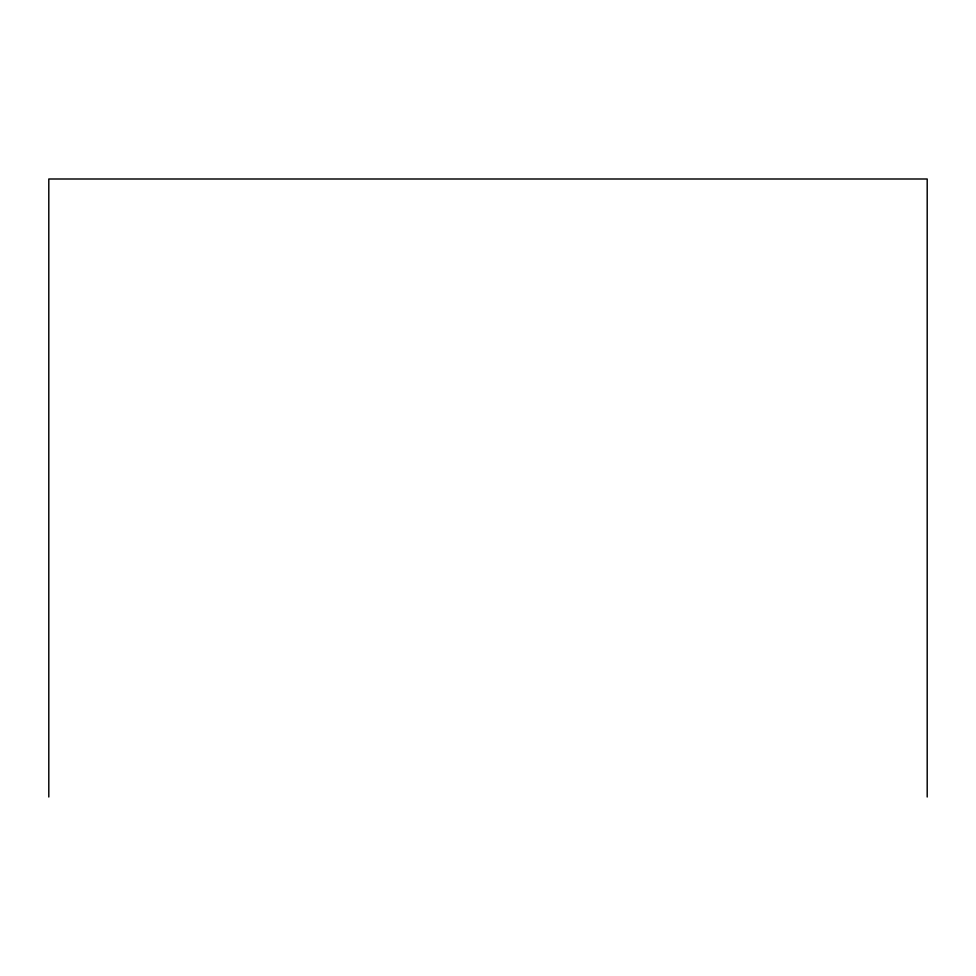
<?xml version="1.0" encoding="UTF-8"?>
<svg xmlns="http://www.w3.org/2000/svg" width="976" height="976" viewBox="0 0 976 976"><rect width="100%" height="100%" fill="white"/><g stroke="black" fill="none" stroke-linecap="round" stroke-linejoin="round"><path stroke-width="1.46" d="M927.2 797.002L927.2 178.998L48.8 178.998L48.8 797.002"/></g></svg>
